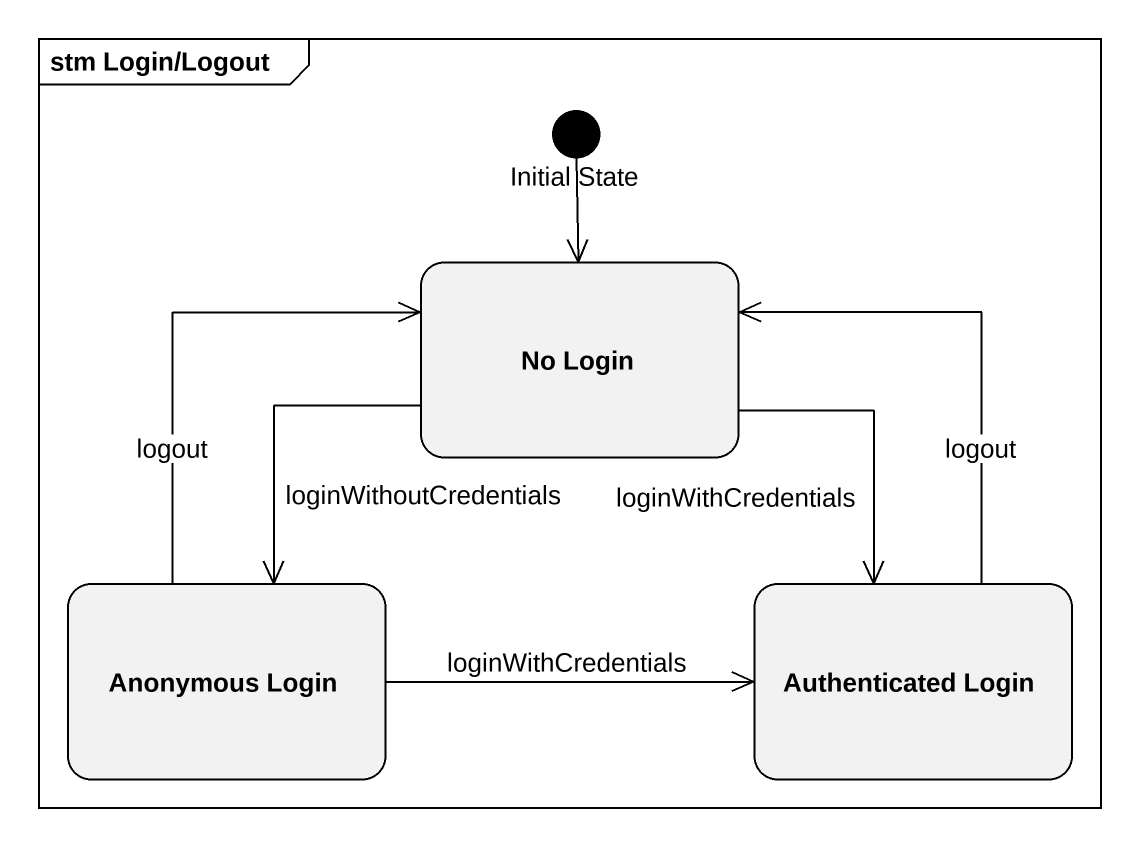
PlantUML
@startuml
mainframe stm Login/Logout
hide empty description
state "Initial State" as Initial_State <<start>>
state "No Login" as No_Login
state "Anonymous Login" as Anonymous_Login
state "Authenticated Login" as Authenticated_Login
Initial_State --> No_Login
No_Login --> Anonymous_Login : loginWithoutCredentials
No_Login --> Authenticated_Login : loginWithCredentials
Anonymous_Login -up-> No_Login : logout
Anonymous_Login -right-> Authenticated_Login : loginWithCredentials
Authenticated_Login -up-> No_Login : logout
@enduml
